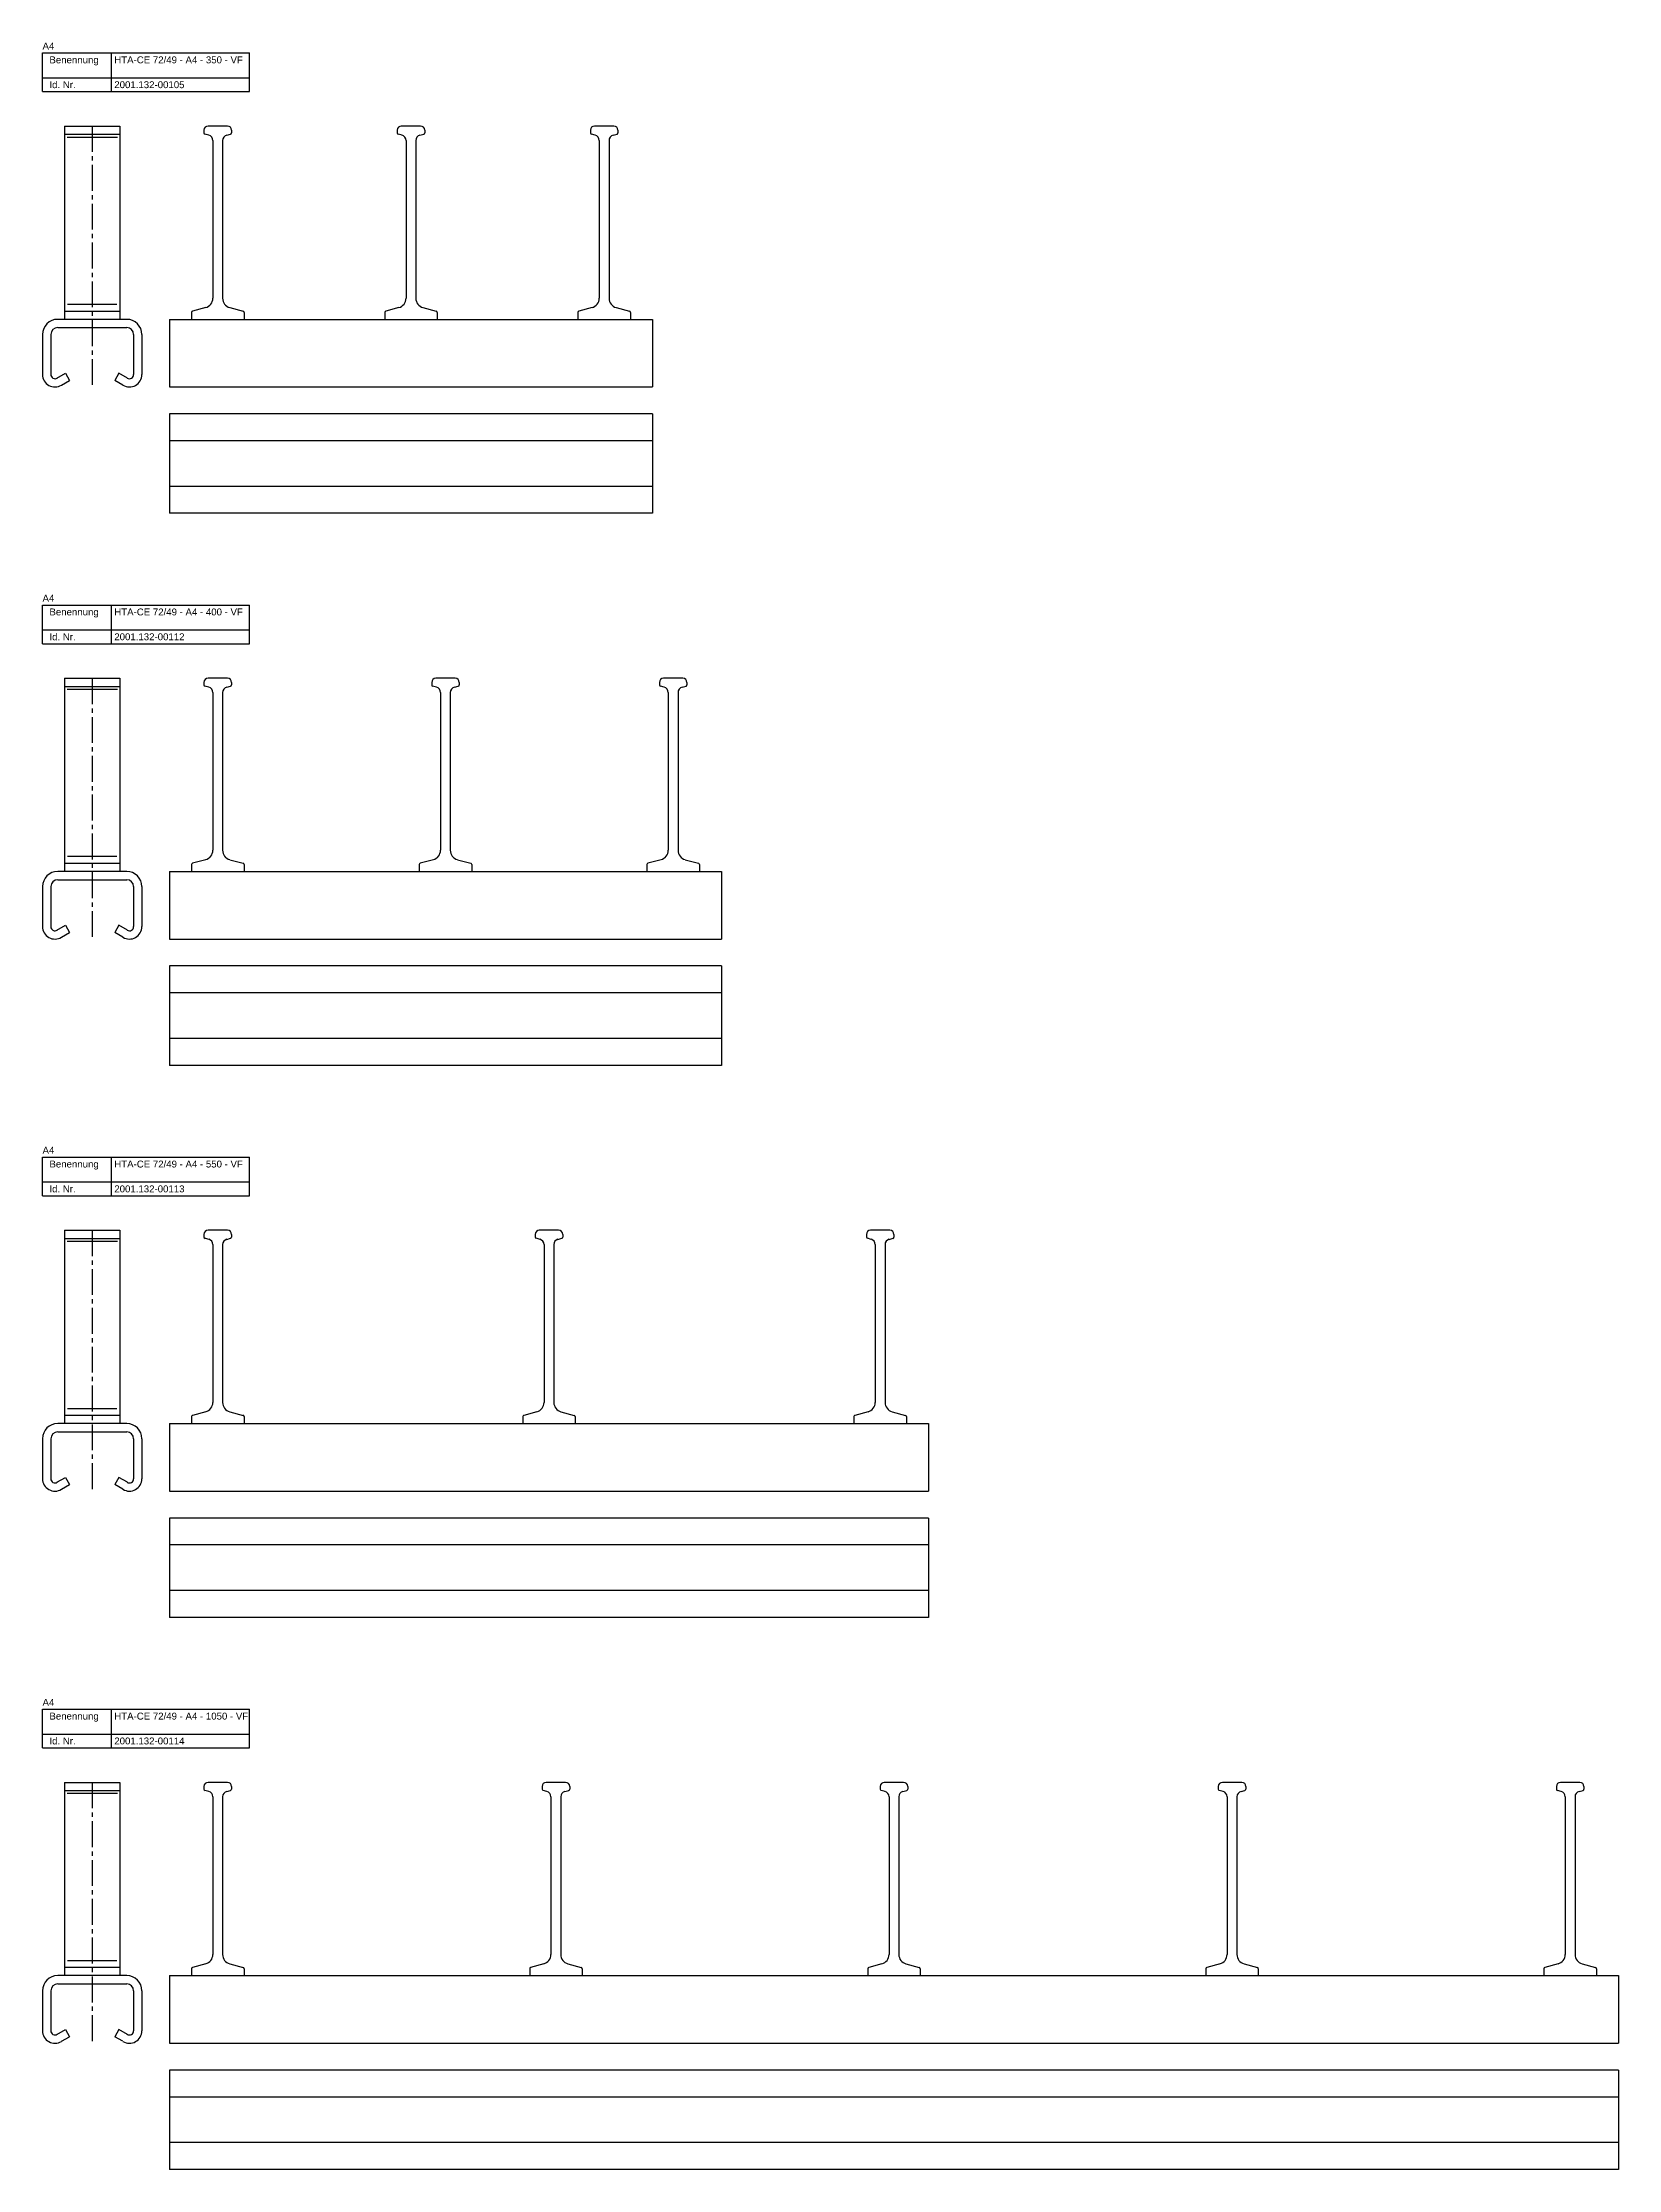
# Model space of a CAD drawing. Header units: millimetres. Extents: x 2523 to 3665, y -378 to 2763.
# Drawn here: x 2523 to 3665, y -378 to 1163 of the extents above; entities that cross this region are included whole.
import ezdxf

# ---------------------------------------------------------------- set-up
doc = ezdxf.new("R2010")
doc.units = ezdxf.units.MM
doc.linetypes.add('MITTE2', pattern=[1.125, 0.75, -0.125, 0.125, -0.125])
doc.layers.add('HALFEN', color=2, linetype='CONTINUOUS')
doc.styles.add('ARIAL50', font='arial.ttf', dxfattribs={"height": 5})

msp = doc.modelspace()

# ---------------------------------------------------------------- linework, layer by layer
at = {"layer": 'HALFEN'}
for p, q in [((2523.5, 1155.2), (2673.5, 1155.2)), ((2523.5, 1127.2), (2523.5, 1155.2)), ((2573.5, 1127.2), (2573.5, 1155.2)), ((2673.5, 1127.2), (2673.5, 1155.2)), ((2523.5, 1137.2), (2673.5, 1137.2)), ((2523.5, 1127.2), (2673.5, 1127.2)), ((2539.5, 1102.2), (2579.5, 1102.2)), ((2539.5, 1102.2), (2539.5, 962.2)), ((2539.5, 1096.3), (2579.5, 1096.3)), ((2579.5, 1102.2), (2579.5, 962.2)), ((2640.5, 1099.2), (2640.5, 1097.3)), ((2644, 1095.6), (2641.2, 1096.4)), ((2657.5, 1102.2), (2643.5, 1102.2)), ((2657, 1095.6), (2659.8, 1096.4)), ((2660.5, 1099.2), (2660.5, 1097.3)), ((2780.5, 1099.2), (2780.5, 1097.3)), ((2784, 1095.6), (2781.2, 1096.4)), ((2797.5, 1102.2), (2783.5, 1102.2)), ((2797, 1095.6), (2799.8, 1096.4)), ((2800.5, 1099.2), (2800.5, 1097.3)), ((2920.5, 1099.2), (2920.5, 1097.3)), ((2924, 1095.6), (2921.2, 1096.4)), ((2937.5, 1102.2), (2923.5, 1102.2)), ((2937, 1095.6), (2939.8, 1096.4)), ((2940.5, 1099.2), (2940.5, 1097.3)), ((2646.9, 1091.8), (2646.9, 977.5)), ((2654, 1091.8), (2654, 977.5)), ((2786.9, 1091.8), (2786.9, 977.5)), ((2794, 1091.8), (2794, 977.5)), ((2926.9, 1091.8), (2926.9, 977.5)), ((2934, 1091.8), (2934, 977.5)), ((2584.5, 962.2), (2534.5, 962.2)), ((2534.5, 956.2), (2584.5, 956.2)), ((2539.5, 968.2), (2579.5, 968.2)), ((2615.5, 962.2), (2965.5, 962.2)), ((2615.5, 962.2), (2615.5, 913.2)), ((2631.5, 967.2), (2631.5, 962.2)), ((2641.8, 970.7), (2632.2, 968.1)), ((2659.2, 970.7), (2668.8, 968.1)), ((2669.5, 967.2), (2669.5, 962.2)), ((2771.5, 967.2), (2771.5, 962.2)), ((2781.8, 970.7), (2772.2, 968.1)), ((2799.2, 970.7), (2808.8, 968.1)), ((2809.5, 967.2), (2809.5, 962.2)), ((2911.5, 967.2), (2911.5, 962.2)), ((2921.8, 970.7), (2912.2, 968.1)), ((2939.2, 970.7), (2948.8, 968.1)), ((2949.5, 967.2), (2949.5, 962.2)), ((2965.5, 962.2), (2965.5, 913.2)), ((2523.5, 951.2), (2523.5, 948.6)), ((2523.5, 948.6), (2523.5, 922.2)), ((2529.5, 951.2), (2529.5, 922.2)), ((2589.5, 951.2), (2589.5, 922.2)), ((2595.5, 951.2), (2595.5, 948.6)), ((2595.5, 948.6), (2595.5, 922.2)), ((2533.9, 919.6), (2540.2, 923.2)), ((2537.2, 914.6), (2543, 917.9)), ((2540.2, 923.2), (2543, 917.9)), ((2578.8, 923.2), (2576, 917.9)), ((2581.8, 914.6), (2576, 917.9)), ((2585.1, 919.6), (2578.8, 923.2)), ((2615.5, 913.2), (2965.5, 913.2)), ((2965.5, 893.7), (2615.5, 893.7)), ((2615.5, 893.7), (2615.5, 821.7)), ((2965.5, 893.7), (2965.5, 821.7)), ((2965.5, 874.2), (2615.5, 874.2)), ((2965.5, 841.2), (2615.5, 841.2)), ((2965.5, 821.7), (2615.5, 821.7)), ((2523.5, 755.2), (2673.5, 755.2)), ((2523.5, 727.2), (2523.5, 755.2)), ((2573.5, 727.2), (2573.5, 755.2)), ((2673.5, 727.2), (2673.5, 755.2)), ((2523.5, 737.2), (2673.5, 737.2)), ((2523.5, 727.2), (2673.5, 727.2)), ((2539.5, 702.2), (2579.5, 702.2)), ((2539.5, 702.2), (2539.5, 562.2)), ((2539.5, 696.3), (2579.5, 696.3)), ((2579.5, 702.2), (2579.5, 562.2)), ((2640.5, 699.2), (2640.5, 697.3)), ((2644, 695.6), (2641.2, 696.4)), ((2657.5, 702.2), (2643.5, 702.2)), ((2657, 695.6), (2659.8, 696.4)), ((2660.5, 699.2), (2660.5, 697.3)), ((2805.5, 699.2), (2805.5, 697.3)), ((2809, 695.6), (2806.2, 696.4)), ((2822.5, 702.2), (2808.5, 702.2)), ((2822, 695.6), (2824.8, 696.4)), ((2825.5, 699.2), (2825.5, 697.3)), ((2970.5, 699.2), (2970.5, 697.3)), ((2974, 695.6), (2971.2, 696.4)), ((2987.5, 702.2), (2973.5, 702.2)), ((2987, 695.6), (2989.8, 696.4)), ((2990.5, 699.2), (2990.5, 697.3)), ((2646.9, 691.8), (2646.9, 577.5)), ((2654, 691.8), (2654, 577.5)), ((2811.9, 691.8), (2811.9, 577.5)), ((2819, 691.8), (2819, 577.5)), ((2976.9, 691.8), (2976.9, 577.5)), ((2984, 691.8), (2984, 577.5)), ((2641.8, 570.7), (2632.2, 568.1)), ((2659.2, 570.7), (2668.8, 568.1)), ((2806.8, 570.7), (2797.2, 568.1)), ((2824.2, 570.7), (2833.8, 568.1)), ((2971.8, 570.7), (2962.2, 568.1)), ((2989.2, 570.7), (2998.8, 568.1)), ((2584.5, 562.2), (2534.5, 562.2)), ((2534.5, 556.2), (2584.5, 556.2)), ((2539.5, 568.2), (2579.5, 568.2)), ((2615.5, 562.2), (2615.5, 513.2)), ((2615.5, 562.2), (3015.5, 562.2)), ((2631.5, 567.2), (2631.5, 562.2)), ((2669.5, 567.2), (2669.5, 562.2)), ((2796.5, 567.2), (2796.5, 562.2)), ((2834.5, 567.2), (2834.5, 562.2)), ((2961.5, 567.2), (2961.5, 562.2)), ((2999.5, 567.2), (2999.5, 562.2)), ((3015.5, 562.2), (3015.5, 513.2)), ((2523.5, 551.2), (2523.5, 548.6)), ((2523.5, 548.6), (2523.5, 522.2)), ((2529.5, 551.2), (2529.5, 522.2)), ((2589.5, 551.2), (2589.5, 522.2)), ((2595.5, 551.2), (2595.5, 548.6)), ((2595.5, 548.6), (2595.5, 522.2)), ((2533.9, 519.6), (2540.2, 523.2)), ((2537.2, 514.6), (2543, 517.9)), ((2540.2, 523.2), (2543, 517.9)), ((2578.8, 523.2), (2576, 517.9)), ((2581.8, 514.6), (2576, 517.9)), ((2585.1, 519.6), (2578.8, 523.2)), ((2615.5, 513.2), (3015.5, 513.2)), ((3015.5, 493.7), (2615.5, 493.7)), ((2615.5, 493.7), (2615.5, 421.7)), ((3015.5, 493.7), (3015.5, 421.7)), ((3015.5, 474.2), (2615.5, 474.2)), ((3015.5, 441.2), (2615.5, 441.2)), ((3015.5, 421.7), (2615.5, 421.7)), ((2523.5, 355.2), (2673.5, 355.2)), ((2523.5, 327.2), (2523.5, 355.2)), ((2573.5, 327.2), (2573.5, 355.2)), ((2673.5, 327.2), (2673.5, 355.2)), ((2523.5, 337.2), (2673.5, 337.2)), ((2523.5, 327.2), (2673.5, 327.2)), ((2539.5, 302.2), (2579.5, 302.2)), ((2539.5, 302.2), (2539.5, 162.2)), ((2539.5, 296.3), (2579.5, 296.3)), ((2579.5, 302.2), (2579.5, 162.2)), ((2640.5, 299.2), (2640.5, 297.3)), ((2644, 295.6), (2641.2, 296.4)), ((2657.5, 302.2), (2643.5, 302.2)), ((2657, 295.6), (2659.8, 296.4)), ((2660.5, 299.2), (2660.5, 297.3)), ((2880.5, 299.2), (2880.5, 297.3)), ((2884, 295.6), (2881.2, 296.4)), ((2897.5, 302.2), (2883.5, 302.2)), ((2897, 295.6), (2899.8, 296.4)), ((2900.5, 299.2), (2900.5, 297.3)), ((3120.5, 299.2), (3120.5, 297.3)), ((3124, 295.6), (3121.2, 296.4)), ((3137.5, 302.2), (3123.5, 302.2)), ((3137, 295.6), (3139.8, 296.4)), ((3140.5, 299.2), (3140.5, 297.3)), ((2646.9, 291.8), (2646.9, 177.5)), ((2654, 291.8), (2654, 177.5)), ((2886.9, 291.8), (2886.9, 177.5)), ((2894, 291.8), (2894, 177.5)), ((3126.9, 291.8), (3126.9, 177.5)), ((3134, 291.8), (3134, 177.5)), ((2641.8, 170.7), (2632.2, 168.1)), ((2659.2, 170.7), (2668.8, 168.1)), ((2881.8, 170.7), (2872.2, 168.1)), ((2899.2, 170.7), (2908.8, 168.1)), ((3121.8, 170.7), (3112.2, 168.1)), ((3139.2, 170.7), (3148.8, 168.1)), ((2584.5, 162.2), (2534.5, 162.2)), ((2534.5, 156.2), (2584.5, 156.2)), ((2539.5, 168.2), (2579.5, 168.2)), ((2615.5, 162.2), (3165.5, 162.2)), ((2615.5, 162.2), (2615.5, 113.2)), ((2631.5, 167.2), (2631.5, 162.2)), ((2669.5, 167.2), (2669.5, 162.2)), ((2871.5, 167.2), (2871.5, 162.2)), ((2909.5, 167.2), (2909.5, 162.2)), ((3111.5, 167.2), (3111.5, 162.2)), ((3149.5, 167.2), (3149.5, 162.2)), ((3165.5, 162.2), (3165.5, 113.2)), ((2523.5, 151.2), (2523.5, 148.6)), ((2523.5, 148.6), (2523.5, 122.2)), ((2529.5, 151.2), (2529.5, 122.2)), ((2589.5, 151.2), (2589.5, 122.2)), ((2595.5, 151.2), (2595.5, 148.6)), ((2595.5, 148.6), (2595.5, 122.2)), ((2533.9, 119.6), (2540.2, 123.2)), ((2537.2, 114.6), (2543, 117.9)), ((2540.2, 123.2), (2543, 117.9)), ((2578.8, 123.2), (2576, 117.9)), ((2581.8, 114.6), (2576, 117.9)), ((2585.1, 119.6), (2578.8, 123.2)), ((2615.5, 113.2), (3165.5, 113.2)), ((3165.5, 93.7), (2615.5, 93.7)), ((2615.5, 93.7), (2615.5, 21.7)), ((3165.5, 93.7), (3165.5, 21.7)), ((3165.5, 74.2), (2615.5, 74.2)), ((3165.5, 41.2), (2615.5, 41.2)), ((3165.5, 21.7), (2615.5, 21.7)), ((2523.5, -44.8), (2673.5, -44.8)), ((2523.5, -72.8), (2523.5, -44.8)), ((2573.5, -72.8), (2573.5, -44.8)), ((2673.5, -72.8), (2673.5, -44.8)), ((2523.5, -62.8), (2673.5, -62.8)), ((2523.5, -72.8), (2673.5, -72.8)), ((2539.5, -97.8), (2579.5, -97.8)), ((2539.5, -97.8), (2539.5, -237.8)), ((2539.5, -103.7), (2579.5, -103.7)), ((2579.5, -97.8), (2579.5, -237.8)), ((2640.5, -100.8), (2640.5, -102.7)), ((2644, -104.4), (2641.2, -103.6)), ((2657.5, -97.8), (2643.5, -97.8)), ((2657, -104.4), (2659.8, -103.6)), ((2660.5, -100.8), (2660.5, -102.7)), ((2885.5, -100.8), (2885.5, -102.7)), ((2889, -104.4), (2886.2, -103.6)), ((2902.5, -97.8), (2888.5, -97.8)), ((2902, -104.4), (2904.8, -103.6)), ((2905.5, -100.8), (2905.5, -102.7)), ((3130.5, -100.8), (3130.5, -102.7)), ((3134, -104.4), (3131.2, -103.6)), ((3147.5, -97.8), (3133.5, -97.8)), ((3147, -104.4), (3149.8, -103.6)), ((3150.5, -100.8), (3150.5, -102.7)), ((3375.5, -100.8), (3375.5, -102.7)), ((3379, -104.4), (3376.2, -103.6)), ((3392.5, -97.8), (3378.5, -97.8)), ((3392, -104.4), (3394.8, -103.6)), ((3395.5, -100.8), (3395.5, -102.7)), ((3620.5, -100.8), (3620.5, -102.7)), ((3624, -104.4), (3621.2, -103.6)), ((3637.5, -97.8), (3623.5, -97.8)), ((3637, -104.4), (3639.8, -103.6)), ((3640.5, -100.8), (3640.5, -102.7)), ((2646.9, -108.2), (2646.9, -222.5)), ((2654, -108.2), (2654, -222.5)), ((2891.9, -108.2), (2891.9, -222.5)), ((2899, -108.2), (2899, -222.5)), ((3136.9, -108.2), (3136.9, -222.5)), ((3144, -108.2), (3144, -222.5)), ((3381.9, -108.2), (3381.9, -222.5)), ((3389, -108.2), (3389, -222.5)), ((3626.9, -108.2), (3626.9, -222.5)), ((3634, -108.2), (3634, -222.5)), ((2641.8, -229.3), (2632.2, -231.9)), ((2659.2, -229.3), (2668.8, -231.9)), ((2886.8, -229.3), (2877.2, -231.9)), ((2904.2, -229.3), (2913.8, -231.9)), ((3131.8, -229.3), (3122.2, -231.9)), ((3149.2, -229.3), (3158.8, -231.9)), ((3376.8, -229.3), (3367.2, -231.9)), ((3394.2, -229.3), (3403.8, -231.9)), ((3621.8, -229.3), (3612.2, -231.9)), ((3639.2, -229.3), (3648.8, -231.9)), ((2584.5, -237.8), (2534.5, -237.8)), ((2534.5, -243.8), (2584.5, -243.8)), ((2539.5, -231.8), (2579.5, -231.8)), ((2615.5, -237.8), (3665.5, -237.8)), ((2615.5, -237.8), (2615.5, -286.8)), ((2631.5, -232.8), (2631.5, -237.8)), ((2669.5, -232.8), (2669.5, -237.8)), ((2876.5, -232.8), (2876.5, -237.8)), ((2914.5, -232.8), (2914.5, -237.8)), ((3121.5, -232.8), (3121.5, -237.8)), ((3159.5, -232.8), (3159.5, -237.8)), ((3366.5, -232.8), (3366.5, -237.8)), ((3404.5, -232.8), (3404.5, -237.8)), ((3611.5, -232.8), (3611.5, -237.8)), ((3649.5, -232.8), (3649.5, -237.8)), ((3665.5, -237.8), (3665.5, -286.8)), ((2523.5, -248.8), (2523.5, -251.4)), ((2523.5, -251.4), (2523.5, -277.8)), ((2529.5, -248.8), (2529.5, -277.8)), ((2589.5, -248.8), (2589.5, -277.8)), ((2595.5, -248.8), (2595.5, -251.4)), ((2595.5, -251.4), (2595.5, -277.8)), ((2533.9, -280.4), (2540.2, -276.8)), ((2540.2, -276.8), (2543, -282.1)), ((2578.8, -276.8), (2576, -282.1)), ((2585.1, -280.4), (2578.8, -276.8)), ((2537.2, -285.4), (2543, -282.1)), ((2581.8, -285.4), (2576, -282.1)), ((2615.5, -286.8), (3665.5, -286.8)), ((3665.5, -306.3), (2615.5, -306.3)), ((2615.5, -306.3), (2615.5, -378.3)), ((3665.5, -306.3), (3665.5, -378.3)), ((3665.5, -325.8), (2615.5, -325.8)), ((3665.5, -358.8), (2615.5, -358.8)), ((3665.5, -378.3), (2615.5, -378.3))]:
    msp.add_line(p, q, dxfattribs=at)
at = {"layer": 'HALFEN', "color": 1}
for p, q in [((2541.3, 1094.3), (2577.8, 1094.3)), ((2541.7, 973.2), (2577.3, 973.2)), ((2541.3, 694.3), (2577.8, 694.3)), ((2541.7, 573.2), (2577.3, 573.2)), ((2541.3, 294.3), (2577.8, 294.3)), ((2541.7, 173.2), (2577.3, 173.2)), ((2541.3, -105.7), (2577.8, -105.7)), ((2541.7, -226.8), (2577.3, -226.8))]:
    msp.add_line(p, q, dxfattribs=at)
at = {"layer": 'HALFEN', "color": 1, "linetype": 'MITTE2', "ltscale": 25}
for p, q in [((2559.5, 1102.2), (2559.5, 913.2)), ((2559.5, 702.2), (2559.5, 513.2)), ((2559.5, 302.2), (2559.5, 113.2)), ((2559.5, -97.8), (2559.5, -286.8))]:
    msp.add_line(p, q, dxfattribs=at)
at = {"layer": 'HALFEN'}
for centre, radius, start, end in [((2643.5, 1099.2), 3, 90, 180), ((2641.5, 1097.3), 1, 180, 255), ((2642.9, 1091.8), 4, 0, 75), ((2658, 1091.8), 4, 105, 180), ((2657.5, 1099.2), 3, 0, 90), ((2659.5, 1097.3), 1, 285, 0), ((2783.5, 1099.2), 3, 90, 180), ((2781.5, 1097.3), 1, 180, 255), ((2782.9, 1091.8), 4, 0, 75), ((2798, 1091.8), 4, 105, 180), ((2797.5, 1099.2), 3, 0, 90), ((2799.5, 1097.3), 1, 285, 0), ((2923.5, 1099.2), 3, 90, 180), ((2921.5, 1097.3), 1, 180, 255), ((2922.9, 1091.8), 4, 0, 75), ((2938, 1091.8), 4, 105, 180), ((2937.5, 1099.2), 3, 0, 90), ((2939.5, 1097.3), 1, 285, 0), ((2639.9, 977.5), 7, 285, 0), ((2661, 977.5), 7, 180, 255), ((2779.9, 977.5), 7, 285, 0), ((2801, 977.5), 7, 180, 255), ((2919.9, 977.5), 7, 285, 0), ((2941, 977.5), 7, 180, 255), ((2534.5, 951.2), 11, 90, 180), ((2534.5, 951.2), 5, 90, 180), ((2584.5, 951.2), 11, 0, 90), ((2584.5, 951.2), 5, 0, 90), ((2632.5, 967.2), 1, 105, 180), ((2668.5, 967.2), 1, 0, 75), ((2772.5, 967.2), 1, 105, 180), ((2808.5, 967.2), 1, 0, 75), ((2912.5, 967.2), 1, 105, 180), ((2948.5, 967.2), 1, 0, 75), ((2532.5, 922.2), 9, 180, 301.486), ((2532.5, 922.2), 3, 180, 302.574), ((2586.5, 922.2), 9, 238.514, 0), ((2586.5, 922.2), 3, 237.426, 0), ((2643.5, 699.2), 3, 90, 180), ((2641.5, 697.3), 1, 180, 255), ((2642.9, 691.8), 4, 0, 75), ((2658, 691.8), 4, 105, 180), ((2657.5, 699.2), 3, 0, 90), ((2659.5, 697.3), 1, 285, 0), ((2808.5, 699.2), 3, 90, 180), ((2806.5, 697.3), 1, 180, 255), ((2807.9, 691.8), 4, 0, 75), ((2823, 691.8), 4, 105, 180), ((2822.5, 699.2), 3, 0, 90), ((2824.5, 697.3), 1, 285, 0), ((2973.5, 699.2), 3, 90, 180), ((2971.5, 697.3), 1, 180, 255), ((2972.9, 691.8), 4, 0, 75), ((2988, 691.8), 4, 105, 180), ((2987.5, 699.2), 3, 0, 90), ((2989.5, 697.3), 1, 285, 0), ((2639.9, 577.5), 7, 285, 0), ((2661, 577.5), 7, 180, 255), ((2804.9, 577.5), 7, 285, 0), ((2826, 577.5), 7, 180, 255), ((2969.9, 577.5), 7, 285, 0), ((2991, 577.5), 7, 180, 255), ((2534.5, 551.2), 11, 90, 180), ((2534.5, 551.2), 5, 90, 180), ((2584.5, 551.2), 11, 0, 90), ((2584.5, 551.2), 5, 0, 90), ((2632.5, 567.2), 1, 105, 180), ((2668.5, 567.2), 1, 0, 75), ((2797.5, 567.2), 1, 105, 180), ((2833.5, 567.2), 1, 0, 75), ((2962.5, 567.2), 1, 105, 180), ((2998.5, 567.2), 1, 0, 75), ((2532.5, 522.2), 9, 180, 301.486), ((2532.5, 522.2), 3, 180, 302.574), ((2586.5, 522.2), 9, 238.514, 0), ((2586.5, 522.2), 3, 237.426, 0), ((2643.5, 299.2), 3, 90, 180), ((2641.5, 297.3), 1, 180, 255), ((2642.9, 291.8), 4, 0, 75), ((2658, 291.8), 4, 105, 180), ((2657.5, 299.2), 3, 0, 90), ((2659.5, 297.3), 1, 285, 0), ((2883.5, 299.2), 3, 90, 180), ((2881.5, 297.3), 1, 180, 255), ((2882.9, 291.8), 4, 0, 75), ((2898, 291.8), 4, 105, 180), ((2897.5, 299.2), 3, 0, 90), ((2899.5, 297.3), 1, 285, 0), ((3123.5, 299.2), 3, 90, 180), ((3121.5, 297.3), 1, 180, 255), ((3122.9, 291.8), 4, 0, 75), ((3138, 291.8), 4, 105, 180), ((3137.5, 299.2), 3, 0, 90), ((3139.5, 297.3), 1, 285, 0), ((2639.9, 177.5), 7, 285, 0), ((2661, 177.5), 7, 180, 255), ((2879.9, 177.5), 7, 285, 0), ((2901, 177.5), 7, 180, 255), ((3119.9, 177.5), 7, 285, 0), ((3141, 177.5), 7, 180, 255), ((2534.5, 151.2), 11, 90, 180), ((2534.5, 151.2), 5, 90, 180), ((2584.5, 151.2), 11, 0, 90), ((2584.5, 151.2), 5, 0, 90), ((2632.5, 167.2), 1, 105, 180), ((2668.5, 167.2), 1, 0, 75), ((2872.5, 167.2), 1, 105, 180), ((2908.5, 167.2), 1, 0, 75), ((3112.5, 167.2), 1, 105, 180), ((3148.5, 167.2), 1, 0, 75), ((2532.5, 122.2), 9, 180, 301.486), ((2532.5, 122.2), 3, 180, 302.574), ((2586.5, 122.2), 9, 238.514, 0), ((2586.5, 122.2), 3, 237.426, 0), ((2643.5, -100.8), 3, 90, 180), ((2641.5, -102.7), 1, 180, 255), ((2642.9, -108.2), 4, 0, 75), ((2658, -108.2), 4, 105, 180), ((2657.5, -100.8), 3, 0, 90), ((2659.5, -102.7), 1, 285, 0), ((2888.5, -100.8), 3, 90, 180), ((2886.5, -102.7), 1, 180, 255), ((2887.9, -108.2), 4, 0, 75), ((2903, -108.2), 4, 105, 180), ((2902.5, -100.8), 3, 0, 90), ((2904.5, -102.7), 1, 285, 0), ((3133.5, -100.8), 3, 90, 180), ((3131.5, -102.7), 1, 180, 255), ((3132.9, -108.2), 4, 0, 75), ((3148, -108.2), 4, 105, 180), ((3147.5, -100.8), 3, 0, 90), ((3149.5, -102.7), 1, 285, 0), ((3378.5, -100.8), 3, 90, 180), ((3376.5, -102.7), 1, 180, 255), ((3377.9, -108.2), 4, 0, 75), ((3393, -108.2), 4, 105, 180), ((3392.5, -100.8), 3, 0, 90), ((3394.5, -102.7), 1, 285, 0), ((3623.5, -100.8), 3, 90, 180), ((3621.5, -102.7), 1, 180, 255), ((3622.9, -108.2), 4, 0, 75), ((3638, -108.2), 4, 105, 180), ((3637.5, -100.8), 3, 0, 90), ((3639.5, -102.7), 1, 285, 0), ((2639.9, -222.5), 7, 285, 0), ((2661, -222.5), 7, 180, 255), ((2884.9, -222.5), 7, 285, 0), ((2906, -222.5), 7, 180, 255), ((3129.9, -222.5), 7, 285, 0), ((3151, -222.5), 7, 180, 255), ((3374.9, -222.5), 7, 285, 0), ((3396, -222.5), 7, 180, 255), ((3619.9, -222.5), 7, 285, 0), ((3641, -222.5), 7, 180, 255), ((2534.5, -248.8), 11, 90, 180), ((2534.5, -248.8), 5, 90, 180), ((2584.5, -248.8), 11, 0, 90), ((2584.5, -248.8), 5, 0, 90), ((2632.5, -232.8), 1, 105, 180), ((2668.5, -232.8), 1, 0, 75), ((2877.5, -232.8), 1, 105, 180), ((2913.5, -232.8), 1, 0, 75), ((3122.5, -232.8), 1, 105, 180), ((3158.5, -232.8), 1, 0, 75), ((3367.5, -232.8), 1, 105, 180), ((3403.5, -232.8), 1, 0, 75), ((3612.5, -232.8), 1, 105, 180), ((3648.5, -232.8), 1, 0, 75), ((2532.5, -277.8), 9, 180, 301.486), ((2532.5, -277.8), 3, 180, 302.574), ((2586.5, -277.8), 9, 238.514, 0), ((2586.5, -277.8), 3, 237.426, 0)]:
    msp.add_arc(centre, radius, start, end, dxfattribs=at)

# ---------------------------------------------------------------- texts
at = {"layer": 'HALFEN', "style": 'ARIAL50'}
for s, p in [('A4', (2523.5, 1157.7)), ('Benennung', (2528.5, 1147.7)), ('HTA-CE 72/49 - A4 - 350 - VF', (2575.5, 1147.7)), ('Id. Nr.', (2528.5, 1129.7)), ('2001.132-00105', (2575.5, 1129.7)), ('A4', (2523.5, 757.7)), ('Benennung', (2528.5, 747.7)), ('HTA-CE 72/49 - A4 - 400 - VF', (2575.5, 747.7)), ('Id. Nr.', (2528.5, 729.7)), ('2001.132-00112', (2575.5, 729.7)), ('A4', (2523.5, 357.7)), ('Benennung', (2528.5, 347.7)), ('HTA-CE 72/49 - A4 - 550 - VF', (2575.5, 347.7)), ('Id. Nr.', (2528.5, 329.7)), ('2001.132-00113', (2575.5, 329.7)), ('A4', (2523.5, -42.3)), ('Benennung', (2528.5, -52.3)), ('HTA-CE 72/49 - A4 - 1050 - VF', (2575.5, -52.3)), ('Id. Nr.', (2528.5, -70.3)), ('2001.132-00114', (2575.5, -70.3))]:
    msp.add_text(s, height=5, dxfattribs=at).set_placement(p)

doc.saveas('drawing.dxf')
